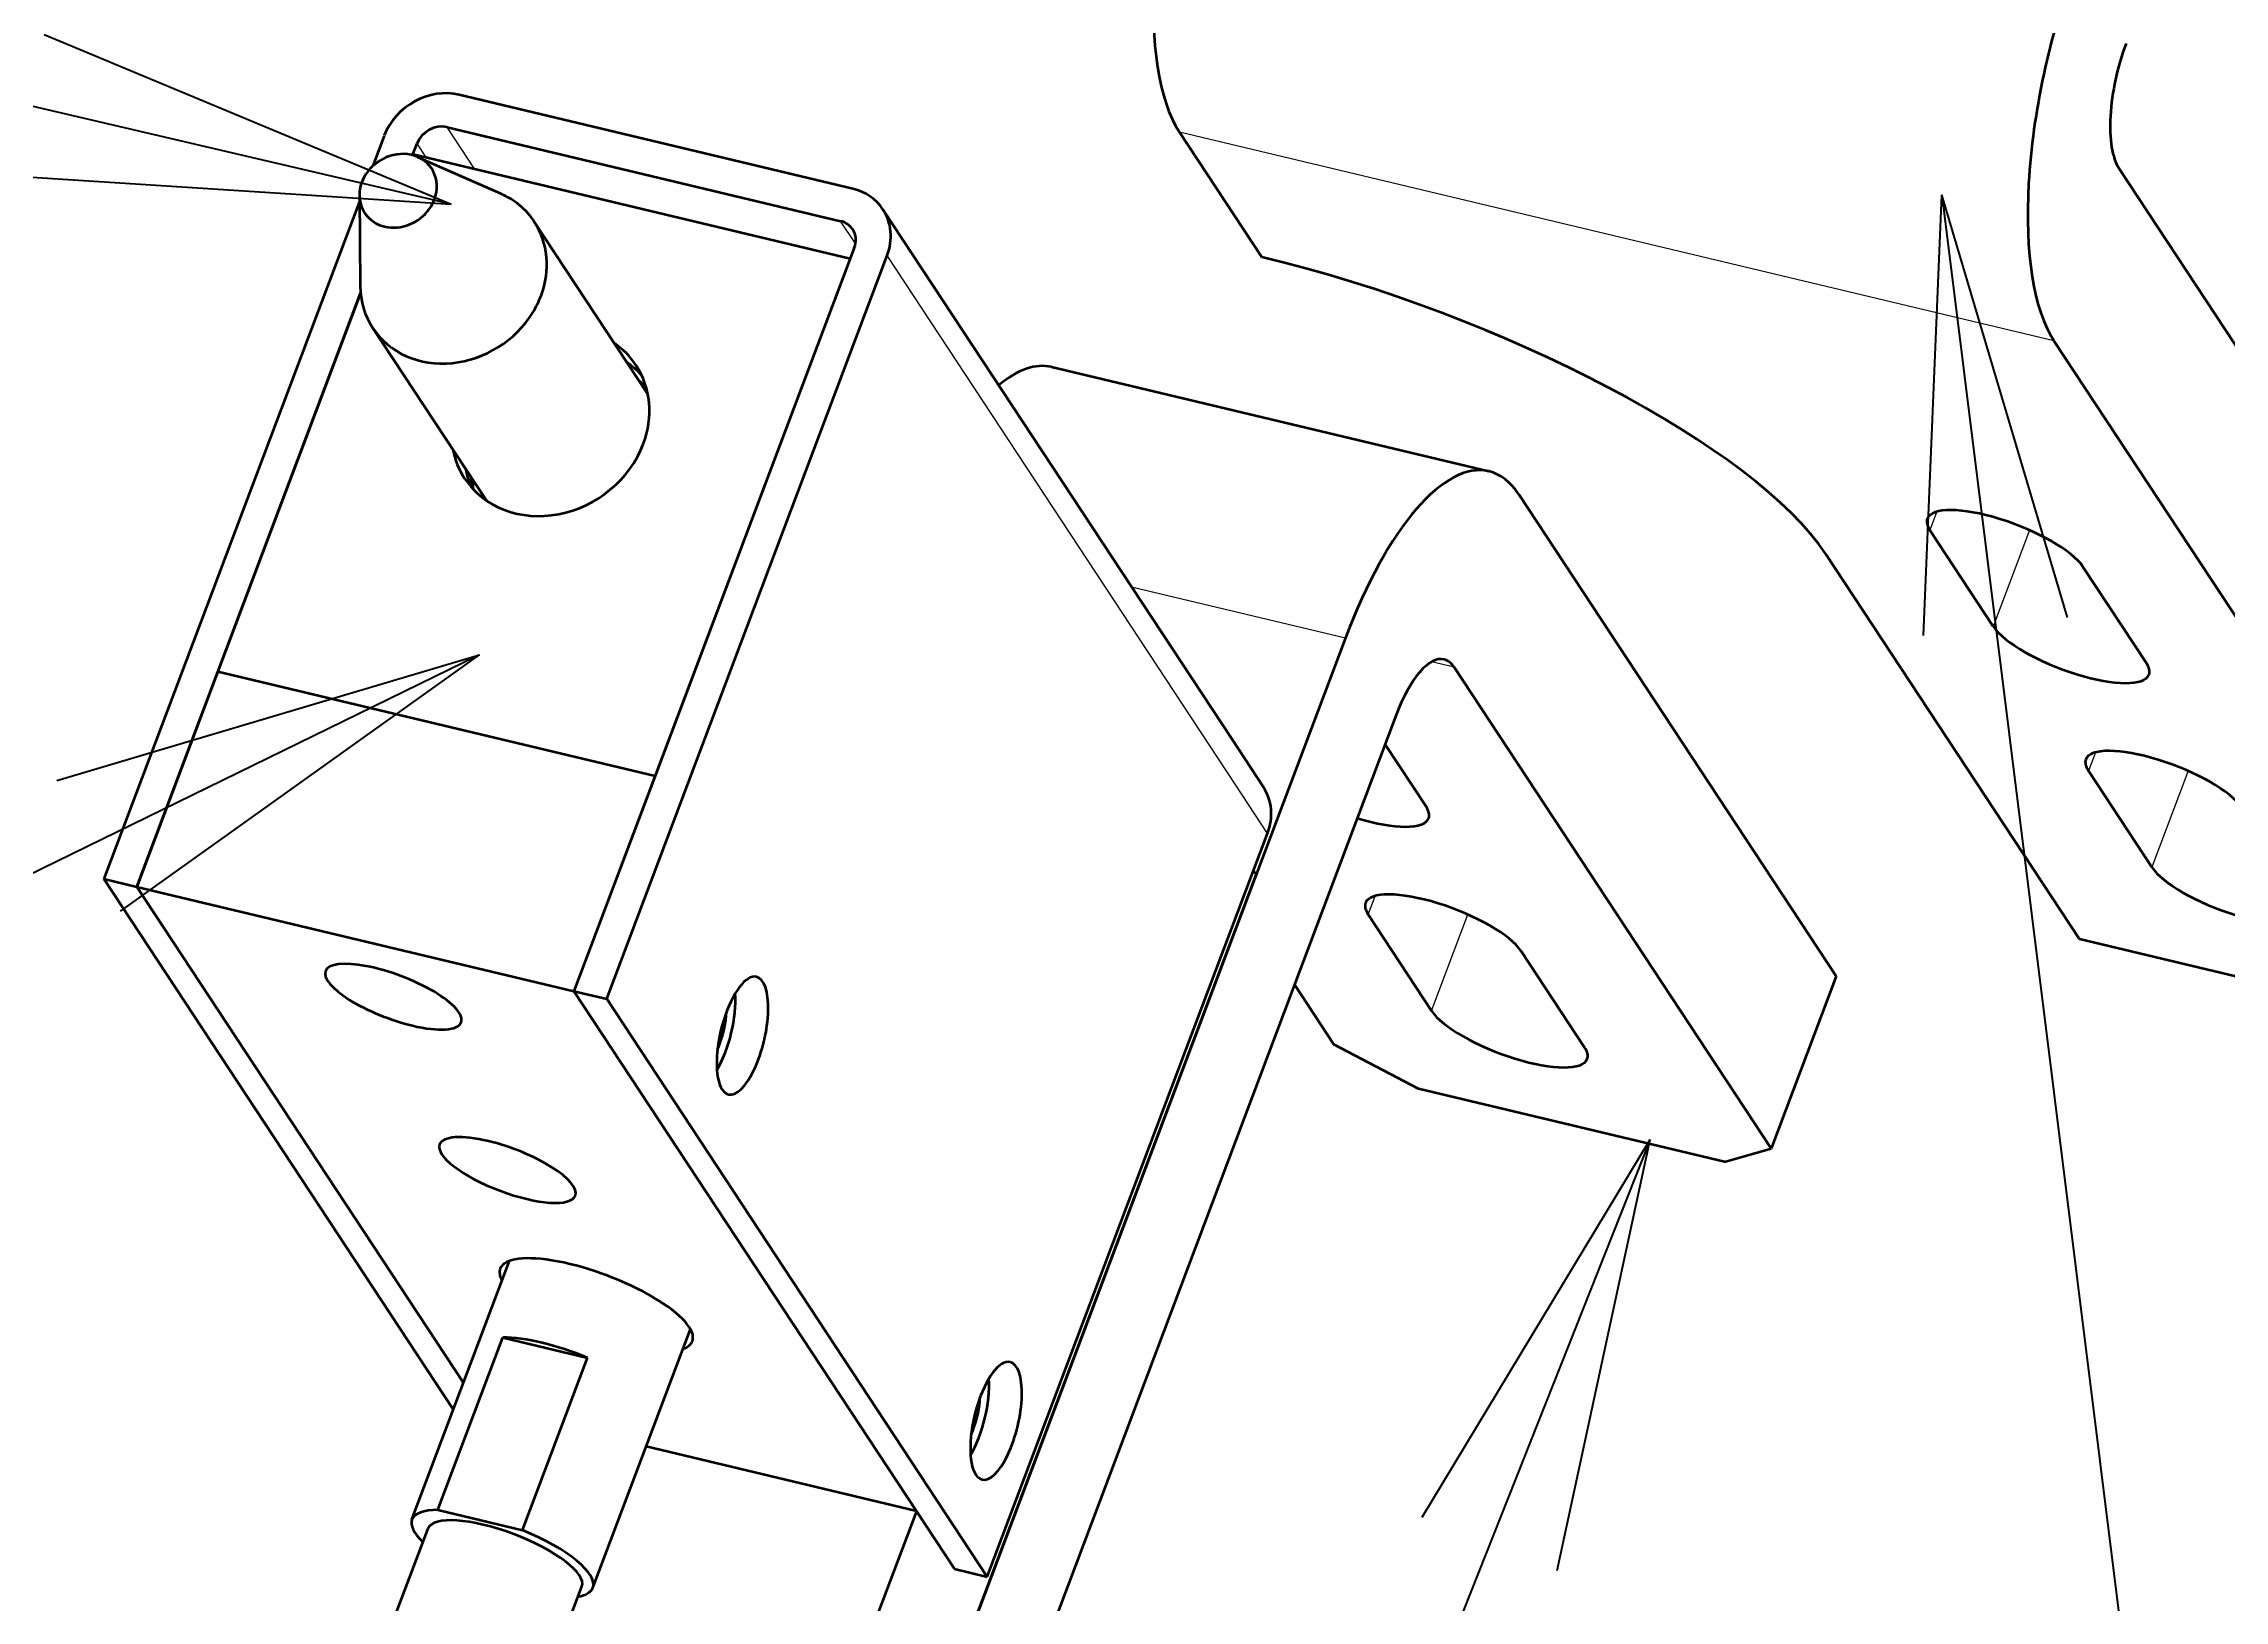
# Model space of a CAD drawing. Header units: millimetres. Extents: x 9439 to 18429, y 1498 to 3280.
# Drawn here: x 10933.8 to 11024.1, y 2228.6 to 2293.1 of the extents above; entities that cross this region are included whole.
import ezdxf

# ---------------------------------------------------------------- set-up
doc = ezdxf.new("R2010")
doc.units = ezdxf.units.MM
doc.layers.add('word_dim', color=253, linetype='Continuous')
doc.styles.get("Standard").update_dxf_attribs({"font": 'romans.shx', "bigfont": 'bigfont.shx'})
doc.dimstyles.new('RS1-6', dxfattribs={"dimscale": 6, "dimtxt": 3.5, "dimasz": 3, "dimexe": 1, "dimexo": 0, "dimgap": 1, "dimtad": 3, "dimdsep": 46, "dimtxsty": 'Standard', "dimblk1": 'OPEN', "dimblk2": 'OPEN', "dimsah": 1, "dimcen": 0, "dimclrd": 256, "dimclre": 256, "dimclrt": 3, "dimadec": 0, "dimazin": 0, "dimtfac": 1, "dimtmove": 0, "dimatfit": 3, "dimldrblk": 'OPEN', "dimfxl": 0, "dimtolj": 1, "dimtzin": 0, "dimarcsym": 0})

# ---------------------------------------------------------------- blocks, each defined once
blk = doc.blocks.new('A$C283119B7')
at = {"color": 7, "lineweight": 35, "ltscale": 0.418448}
blk.add_line((-208.785, 167.044), (-225.066, 170.929), dxfattribs=at)
at = {"color": 7, "lineweight": 35, "ltscale": 0.033513}
blk.add_line((-228.168, 169.24), (-228.641, 167.986), dxfattribs=at)
at = {"color": 7, "lineweight": 35, "ltscale": 0.013005}
blk.add_line((-226.995, 168.43), (-226.811, 168.916), dxfattribs=at)
at = {"color": 7, "lineweight": 13, "ltscale": 0.017252}
blk.add_line((-226.432, 168.34), (-226.811, 168.916), dxfattribs=at)
at = {"color": 7, "lineweight": 35, "ltscale": 0.418451}
blk.add_line((-225.57, 169.592), (-209.289, 165.707), dxfattribs=at)
at = {"color": 7, "lineweight": 13, "ltscale": 0.051762}
blk.add_line((-224.432, 167.863), (-225.57, 169.592), dxfattribs=at)
at = {"color": 7, "lineweight": 13}
for p, q in [((-159.093, 160.758), (-195.272, 169.392)), ((-192.935, 142.363), (-207.364, 164.276))]:
    blk.add_line(p, q, dxfattribs=at)
at = {"color": 7, "lineweight": 35, "ltscale": 0.155034}
blk.add_line((-191.862, 164.213), (-195.272, 169.392), dxfattribs=at)
at = {"color": 7, "lineweight": 35, "ltscale": 0.001095}
blk.add_line((-226.979, 168.471), (-226.995, 168.43), dxfattribs=at)
at = {"color": 7, "lineweight": 35, "ltscale": 0.464944}
blk.add_line((-226.979, 168.471), (-208.889, 164.154), dxfattribs=at)
at = {"color": 7, "lineweight": 35, "ltscale": 0.093755}
for p, q in [((-226.783, 168.355), (-223.351, 166.843)), ((-229.195, 166.767), (-229.162, 163.017))]:
    blk.add_line(p, q, dxfattribs=at)
at = {"color": 7, "lineweight": 35}
for p, q in [((-156.402, 167.89), (-137.251, 138.806)), ((-229.193, 166.523), (-239.768, 138.485)), ((-193.109, 144.278), (-207.538, 166.19)), ((-208.721, 164.6), (-220.322, 133.845)), ((-218.965, 133.521), (-207.364, 164.276)), ((-208.889, 164.154), (-216.959, 142.759)), ((-238.412, 138.161), (-229.147, 162.724)), ((-139.942, 131.674), (-159.093, 160.758)), ((-168.1, 134.457), (-181.217, 154.378)), ((-188.401, 148.461), (-210.257, 90.517)), ((-170.79, 127.326), (-183.907, 147.246)), ((-186.302, 145.274), (-208.158, 87.33)), ((-203.224, 109.616), (-191.624, 140.371)), ((-239.768, 138.485), (-225.309, 116.526)), ((-224.892, 117.63), (-238.412, 138.161)), ((-238.412, 138.161), (-224.892, 117.63)), ((-211.265, 87.843), (-192.099, 138.655)), ((-206.155, 112.33), (-220.322, 133.845)), ((-220.322, 133.845), (-204.581, 109.94)), ((-218.965, 133.521), (-203.224, 109.616)), ((-206.155, 112.33), (-213.889, 91.827))]:
    blk.add_line(p, q, dxfattribs=at)
at = {"color": 7, "lineweight": 35, "ltscale": 0.21361}
blk.add_line((-217.262, 158.544), (-221.961, 165.681), dxfattribs=at)
at = {"color": 7, "lineweight": 13, "ltscale": 0.02798}
blk.add_line((-208.674, 164.772), (-209.289, 165.707), dxfattribs=at)
at = {"color": 7, "lineweight": 35, "ltscale": 0.418107}
blk.add_line((-229.147, 162.724), (-235.049, 147.076), dxfattribs=at)
at = {"color": 7, "lineweight": 35, "ltscale": 0.213633}
blk.add_line((-223.943, 154.144), (-228.643, 161.281), dxfattribs=at)
at = {"color": 7, "lineweight": 35, "ltscale": 0.464945}
for p, q in [((-200.557, 159.67), (-182.467, 155.353)), ((-238.412, 138.161), (-220.322, 133.845)), ((-139.942, 131.674), (-158.031, 135.991))]:
    blk.add_line(p, q, dxfattribs=at)
at = {"color": 7, "lineweight": 13, "ltscale": 0.020517}
for p, q in [((-163.93, 153.683), (-164.22, 152.915)), ((-157.372, 143.723), (-157.661, 142.955)), ((-187.461, 137.012), (-187.171, 137.78))]:
    blk.add_line(p, q, dxfattribs=at)
at = {"color": 7, "lineweight": 35, "ltscale": 0.119257}
for p, q in [((-164.22, 152.915), (-161.597, 148.931)), ((-157.661, 142.955), (-155.038, 138.971)), ((-184.837, 133.028), (-187.461, 137.012))]:
    blk.add_line(p, q, dxfattribs=at)
at = {"color": 7, "lineweight": 13, "ltscale": 0.106448}
for p, q in [((-160.094, 152.915), (-161.597, 148.931)), ((-153.535, 142.955), (-155.038, 138.971)), ((-184.837, 133.028), (-183.335, 137.012))]:
    blk.add_line(p, q, dxfattribs=at)
at = {"color": 7, "lineweight": 35, "ltscale": 0.477028}
blk.add_line((-168.525, 151.928), (-158.031, 135.991), dxfattribs=at)
at = {"color": 7, "lineweight": 35, "ltscale": 0.119259}
for p, q in [((-155.265, 147.42), (-157.889, 151.404)), ((-181.129, 135.502), (-178.506, 131.517))]:
    blk.add_line(p, q, dxfattribs=at)
at = {"color": 7, "lineweight": 13, "ltscale": 0.227575}
blk.add_line((-197.255, 150.574), (-188.401, 148.461), dxfattribs=at)
at = {"color": 7, "lineweight": 35, "ltscale": 0.238188}
blk.add_line((-235.049, 147.076), (-238.412, 138.161), dxfattribs=at)
at = {"color": 7, "lineweight": 35, "ltscale": 0.464947}
blk.add_line((-235.049, 147.076), (-216.959, 142.759), dxfattribs=at)
blk.add_line((-235.049, 147.076), (-216.959, 142.759), dxfattribs=at)
at = {"color": 7, "lineweight": 13, "ltscale": 0.02403}
blk.add_line((-183.907, 147.246), (-184.842, 147.469), dxfattribs=at)
at = {"color": 7, "lineweight": 35, "ltscale": 0.05963}
blk.add_line((-191.797, 142.286), (-193.109, 144.278), dxfattribs=at)
at = {"color": 7, "lineweight": 35, "ltscale": 0.077151}
blk.add_line((-186.762, 144.055), (-185.064, 141.478), dxfattribs=at)
at = {"color": 7, "lineweight": 35, "ltscale": 0.238189}
blk.add_line((-216.959, 142.759), (-220.322, 133.845), dxfattribs=at)
at = {"color": 7, "lineweight": 13, "ltscale": 0.05963}
blk.add_line((-191.624, 140.371), (-192.935, 142.363), dxfattribs=at)
at = {"color": 7, "lineweight": 35, "ltscale": 0.034873}
for p, q in [((-239.768, 138.485), (-238.412, 138.161)), ((-204.581, 109.94), (-203.224, 109.616))]:
    blk.add_line(p, q, dxfattribs=at)
at = {"color": 7, "lineweight": 35, "ltscale": 0.004961}
blk.add_line((-192.208, 138.821), (-192.099, 138.655), dxfattribs=at)
at = {"color": 7, "lineweight": 35, "ltscale": 0.19055}
blk.add_line((-168.1, 134.457), (-170.79, 127.326), dxfattribs=at)
at = {"color": 7, "lineweight": 35, "ltscale": 0.03487}
blk.add_line((-220.322, 133.845), (-218.965, 133.521), dxfattribs=at)
at = {"color": 7, "lineweight": 35, "ltscale": 0.074089}
blk.add_line((-188.88, 131.642), (-190.51, 134.118), dxfattribs=at)
at = {"color": 7, "lineweight": 35, "ltscale": 0.0989}
blk.add_line((-185.38, 129.8), (-188.88, 131.642), dxfattribs=at)
at = {"color": 7, "lineweight": 35, "ltscale": 0.32546}
blk.add_line((-172.717, 126.778), (-185.38, 129.8), dxfattribs=at)
at = {"color": 7, "lineweight": 35, "ltscale": 0.050072}
blk.add_line((-172.717, 126.778), (-170.79, 127.326), dxfattribs=at)
at = {"color": 7, "lineweight": 35, "ltscale": 0.286013}
blk.add_line((-227.024, 111.979), (-222.986, 122.683), dxfattribs=at)
at = {"color": 7, "lineweight": 35, "ltscale": 0.190552}
blk.add_line((-225.951, 112.38), (-223.261, 119.511), dxfattribs=at)
at = {"color": 7, "lineweight": 35, "ltscale": 0.090035}
blk.add_line((-223.261, 119.511), (-219.758, 118.675), dxfattribs=at)
at = {"color": 7, "lineweight": 35, "ltscale": 0.286015}
blk.add_line((-219.539, 109.155), (-215.501, 119.86), dxfattribs=at)
at = {"color": 7, "lineweight": 35, "ltscale": 0.190551}
blk.add_line((-222.448, 111.544), (-219.758, 118.675), dxfattribs=at)
at = {"color": 7, "lineweight": 35, "ltscale": 0.28734}
blk.add_line((-206.155, 112.33), (-217.335, 114.998), dxfattribs=at)
at = {"color": 7, "lineweight": 35, "ltscale": 0.090038}
blk.add_line((-225.951, 112.38), (-222.448, 111.544), dxfattribs=at)
at = {"color": 7, "lineweight": 35, "ltscale": 0.095275}
blk.add_line((-227.703, 108.042), (-226.358, 111.608), dxfattribs=at)
at = {"color": 7, "lineweight": 35, "ltscale": 0.095276}
blk.add_line((-221.34, 105.642), (-219.995, 109.208), dxfattribs=at)
at = {"color": 7, "lineweight": 35}
blk.add_arc((-219.44, 156.184), 3.423, 52.39743, 57.8107, dxfattribs=at)
at = {"color": 7, "lineweight": 13}
blk.add_arc((-220.653, 155.097), 3.948, 179.35007, 185.08507, dxfattribs=at)
at = {"color": 7, "lineweight": 35}
for centre, major_axis, ratio, start_param, end_param in [((-191.237, 180.089), (2.785, 11.672), 0.367832, 1.238052, 2.808848), ((-155.058, 171.456), (-2.785, -11.672), 0.367832, 4.379644, 5.950441), ((-155.058, 171.456), (-0.928, -3.891), 0.367832, 4.379644, 5.950441), ((-225.907, 168.701), (2.088, 1.375), 0.878887, 0.690249, 2.261045), ((-225.907, 168.701), (0.835, 0.55), 0.878887, 0.690249, 2.261045), ((-227.593, 166.96), (-1.387, -0.913), 0.878887, 4.412497, 5.766855), ((-227.593, 166.96), (-1.387, -0.913), 0.878887, 3.657931, 4.412497), ((-227.593, 166.96), (-1.387, -0.913), 0.878887, 2.061586, 3.657931), ((-209.626, 164.815), (2.088, 1.375), 0.878887, 0.000045, 0.690249), ((-227.593, 166.96), (-1.387, -0.913), 0.878887, 5.766855, 8.344772), ((-225.302, 163.481), (3.341, 2.2), 0.878887, 0.000011, 0.516339), ((-209.626, 164.815), (2.088, 1.375), 0.878887, 5.402638, 6.28323), ((-225.302, 163.481), (3.341, 2.2), 0.878887, 5.402638, 6.283197), ((-209.626, 164.815), (0.835, 0.55), 0.878887, 0.000045, 0.690249), ((-209.626, 164.815), (0.835, 0.55), 0.878887, 5.402638, 6.28323), ((-186.615, 156.244), (-18.713, 7.058), 0.303739, 3.537962, 5.108758), ((-225.302, 163.481), (3.341, 2.2), 0.878887, 2.625262, 3.141604), ((-225.302, 163.481), (-3.341, -2.2), 0.878887, 2.061586, 2.261045), ((-225.302, 163.481), (3.341, 2.2), 0.878887, 3.141604, 5.203179), ((-221.297, 157.398), (-3.55, -2.337), 0.878887, 3.141604, 3.486009), ((-220.772, 156.601), (-3.55, -2.337), 0.878887, 3.269541, 3.486009), ((-221.297, 157.398), (-3.55, -2.337), 0.878887, 2.261045, 3.141604), ((-203.342, 147.997), (-2.785, -11.672), 0.367832, 3.141629, 3.600571), ((-221.297, 157.398), (3.55, 2.337), 0.878887, 2.796924, 3.141604), ((-221.297, 157.398), (3.55, 2.337), 0.878887, 3.141604, 5.402638), ((-220.772, 156.601), (3.55, 2.337), 0.878887, 2.796924, 3.013664), ((-185.252, 143.68), (-2.785, -11.672), 0.367832, 3.141629, 4.379644), ((-185.252, 143.68), (-2.785, -11.672), 0.367832, 2.808848, 3.141629), ((-220.113, 155.601), (3.814, 2.512), 0.878887, 2.638209, 2.73763), ((-161.054, 152.16), (-3.275, 1.235), 0.303739, 0.00003, 0.396369), ((-161.054, 152.16), (-3.275, 1.235), 0.303739, 3.537962, 6.283216), ((-158.431, 148.175), (-3.275, 1.235), 0.303739, 0.396369, 3.141623), ((-185.252, 143.68), (-0.928, -3.891), 0.367832, 3.141629, 4.379644), ((-185.252, 143.68), (-0.928, -3.891), 0.367832, 2.808848, 3.141629), ((-158.431, 148.175), (-3.275, 1.235), 0.303739, 3.141623, 3.537962), ((-154.496, 142.199), (-3.275, 1.235), 0.303739, 3.537962, 6.283216), ((-154.496, 142.199), (-3.275, 1.235), 0.303739, 0.00003, 0.396369), ((-193.885, 140.911), (2.088, 1.375), 0.878887, 5.402638, 6.28323), ((-188.23, 142.233), (-3.275, 1.235), 0.303739, 1.781475, 3.141623), ((-188.23, 142.233), (-3.275, 1.235), 0.303739, 3.141623, 3.537962), ((-151.872, 138.215), (-3.275, 1.235), 0.303739, 0.396369, 3.141623), ((-184.295, 136.257), (-3.275, 1.235), 0.303739, 0.00003, 0.396369), ((-184.295, 136.257), (-3.275, 1.235), 0.303739, 3.537962, 6.283216), ((-227.793, 133.613), (2.807, -1.059), 0.303739, 3.141573, 5.108758), ((-227.793, 133.613), (2.807, -1.059), 0.303739, 6.283165, 9.424758), ((-213.349, 132.002), (0.58, 2.432), 0.367832, 0.000013, 2.808848), ((-214.705, 132.326), (0.58, 2.432), 0.367832, 4.002286, 5.422532), ((-213.349, 132.002), (0.58, 2.432), 0.367832, 3.141606, 6.283199), ((-214.705, 132.326), (0.376, 1.577), 0.367832, 4.379644, 5.21864), ((-181.672, 132.273), (-3.275, 1.235), 0.303739, 0.396369, 3.141623), ((-227.793, 133.613), (2.807, -1.059), 0.303739, 5.108758, 6.283165), ((-214.705, 132.326), (0.376, 1.577), 0.367832, 4.206617, 4.379644), ((-181.672, 132.273), (-3.275, 1.235), 0.303739, 3.141623, 3.537962), ((-213.349, 132.002), (0.58, 2.432), 0.367832, 2.808848, 3.141606), ((-223.07, 126.441), (2.807, -1.059), 0.303739, 3.141573, 6.283165), ((-223.07, 126.441), (2.807, -1.059), 0.303739, 1.967165, 3.141573), ((-223.07, 126.441), (2.807, -1.059), 0.303739, 6.283165, 8.250351), ((-219.398, 120.863), (3.977, -1.5), 0.303739, 6.283165, 9.424758), ((-219.398, 120.863), (3.977, -1.5), 0.303739, 3.141573, 3.485912), ((-220.591, 117.699), (3.743, -1.412), 0.303739, 1.461805, 2.472526), ((-219.398, 120.863), (3.977, -1.5), 0.303739, 5.938825, 6.283165), ((-202.855, 116.065), (-0.58, -2.432), 0.367832, 3.141606, 5.950441), ((-202.855, 116.065), (-0.58, -2.432), 0.367832, 0.000013, 3.141606), ((-204.212, 116.389), (0.58, 2.432), 0.367832, 4.002286, 5.422532), ((-204.212, 116.389), (0.376, 1.577), 0.367832, 4.379644, 5.21864), ((-204.212, 116.389), (0.376, 1.577), 0.367832, 4.206617, 4.379644), ((-202.855, 116.065), (-0.58, -2.432), 0.367832, 5.950441, 6.283199), ((-223.281, 110.567), (3.743, -1.412), 0.303739, 3.141573, 3.765889), ((-223.281, 110.567), (3.743, -1.412), 0.303739, 2.472526, 3.141573), ((-223.176, 110.408), (-3.181, 1.2), 0.303739, 3.141573, 6.283165), ((-223.281, 110.567), (3.743, -1.412), 0.303739, 6.283165, 7.74499), ((-223.281, 110.567), (3.743, -1.412), 0.303739, 5.806704, 6.283165)]:
    blk.add_ellipse(centre, major_axis=major_axis, ratio=ratio, start_param=start_param, end_param=end_param, dxfattribs=at)
at = {"color": 7, "lineweight": 13}
for start_param, end_param in [(3.473884, 3.517329), (5.907444, 5.950924)]:
    blk.add_ellipse((-220.019, 155.457), major_axis=(-3.591, -2.365), ratio=0.878887, start_param=start_param, end_param=end_param, dxfattribs=at)
blk = doc.blocks.new('aa1')
for p, q in [((-0.4, 0.0667), (0, 0)), ((0, 0), (-1, 0)), ((-0.4, -0.0667), (0, 0))]:
    blk.add_line(p, q)
blk = doc.blocks.new('aa2')
blk.add_circle((0, 0), 1)
blk = doc.blocks.new('*D276')
at = {"layer": 'DEFPOINTS', "color": 0, "linetype": 'Continuous', "ltscale": 2}
for p in [(10684.219, 2348.797), (10684.219, 2348.797), (10950.693, 2286.41)]:
    blk.add_point(p, dxfattribs=at)
at = {"layer": 'word_dim', "linetype": 'Continuous', "lineweight": -2, "ltscale": 2}
blk.add_line((10906.877, 2296.668), (10728.034, 2338.539), dxfattribs=at)
at = {"layer": 'word_dim', "linetype": 'Continuous', "lineweight": -2, "ltscale": 2, "xscale": 45, "yscale": 45, "zscale": 45}
for name, p, rotation in [('aa2', (10684.219, 2348.797), 166.8232565794167), ('aa1', (10950.693, 2286.41), 346.8232565794167)]:
    blk.add_blockref(name, p, dxfattribs=dict(at, rotation=rotation))
at = {"layer": 'word_dim', "color": 3, "linetype": 'Continuous', "ltscale": 2, "insert": (10817.456, 2317.604), "char_height": 0.000006, "attachment_point": 5, "rotation": 346.82326}
blk.add_mtext('\\A1;273.68', dxfattribs=at)
blk = doc.blocks.new('_Open')
at = {"color": 0, "lineweight": -2}
for p, q in [((-1, 0.1667), (0, 0)), ((-1, -0.1667), (0, 0)), ((0, 0), (-1, 0))]:
    blk.add_line(p, q, dxfattribs=at)
blk = doc.blocks.new('*D278')
at = {"layer": 'DEFPOINTS', "color": 0, "linetype": 'Continuous', "ltscale": 2}
for p in [(10951.863, 2267.766), (10664.01, 2127.112), (10664.01, 2127.112)]:
    blk.add_point(p, dxfattribs=at)
at = {"layer": 'word_dim', "linetype": 'Continuous', "lineweight": -2, "ltscale": 2}
blk.add_line((10911.432, 2248.01), (10704.441, 2146.868), dxfattribs=at)
at = {"layer": 'word_dim', "linetype": 'Continuous', "lineweight": -2, "ltscale": 2, "xscale": 45, "yscale": 45, "zscale": 45}
for name, p, rotation in [('aa1', (10951.863, 2267.766), 26.04158442108498), ('aa2', (10664.01, 2127.112), 206.041584421085)]:
    blk.add_blockref(name, p, dxfattribs=dict(at, rotation=rotation))
at = {"layer": 'word_dim', "color": 3, "linetype": 'Continuous', "ltscale": 2, "insert": (10807.936, 2197.439), "char_height": 0.000006, "attachment_point": 5, "rotation": 26.04158}
blk.add_mtext('\\A1;320.38', dxfattribs=at)
blk = doc.blocks.new('*D280')
at = {"layer": 'DEFPOINTS', "color": 0, "linetype": 'Continuous', "ltscale": 2}
for p in [(11000.297, 2247.712), (10891.715, 1974.146), (10891.715, 1974.146)]:
    blk.add_point(p, dxfattribs=at)
at = {"layer": 'word_dim', "linetype": 'Continuous', "lineweight": -2, "ltscale": 2}
blk.add_line((10983.696, 2205.887), (10908.317, 2015.972), dxfattribs=at)
at = {"layer": 'word_dim', "linetype": 'Continuous', "lineweight": -2, "ltscale": 2, "xscale": 45, "yscale": 45, "zscale": 45}
for name, p, rotation in [('aa1', (11000.297, 2247.712), 68.35132344176327), ('aa2', (10891.715, 1974.146), 248.3513234417633)]:
    blk.add_blockref(name, p, dxfattribs=dict(at, rotation=rotation))
at = {"layer": 'word_dim', "color": 3, "linetype": 'Continuous', "ltscale": 2, "insert": (10946.006, 2110.929), "char_height": 0.000006, "attachment_point": 5, "rotation": 68.35132}
blk.add_mtext('\\A1;294.33', dxfattribs=at)
blk = doc.blocks.new('*D288')
at = {"layer": 'DEFPOINTS', "color": 0, "linetype": 'Continuous', "ltscale": 2}
for p in [(11012.361, 2286.796), (11056.064, 1936.464), (11056.064, 1936.464)]:
    blk.add_point(p, dxfattribs=at)
at = {"layer": 'word_dim', "linetype": 'Continuous', "lineweight": -2, "ltscale": 2}
blk.add_line((11017.931, 2242.143), (11050.493, 1981.118), dxfattribs=at)
at = {"layer": 'word_dim', "linetype": 'Continuous', "lineweight": -2, "ltscale": 2, "xscale": 45, "yscale": 45, "zscale": 45}
for name, p, rotation in [('aa1', (11012.361, 2286.796), 97.11072237410538), ('aa2', (11056.064, 1936.464), 277.1107223741054)]:
    blk.add_blockref(name, p, dxfattribs=dict(at, rotation=rotation))
at = {"layer": 'word_dim', "color": 3, "linetype": 'Continuous', "ltscale": 2, "insert": (11034.212, 2111.63), "char_height": 0.000006, "attachment_point": 5, "rotation": 277.11072}
blk.add_mtext('\\A1;353.05', dxfattribs=at)

msp = doc.modelspace()

# ---------------------------------------------------------------- block references
at = {"layer": 'word_dim', "linetype": 'Continuous', "ltscale": 2}
msp.add_blockref('A$C283119B7', (11176.09, 2120.008), dxfattribs=at)

# ---------------------------------------------------------------- dimensions: what is measured, and where the dimension line sits
at = {"layer": 'word_dim', "color": 3, "linetype": 'Continuous', "ltscale": 2}
for p1, p2, picture, middle in [((10950.693, 2286.41), (10684.219, 2348.797), '*D276', (10817.456, 2317.604)), ((11012.361, 2286.796), (11056.064, 1936.464), '*D288', (11034.212, 2111.63)), ((10951.863, 2267.766), (10664.01, 2127.112), '*D278', (10807.936, 2197.439)), ((11000.297, 2247.712), (10891.715, 1974.146), '*D280', (10946.006, 2110.929))]:
    dim = msp.add_aligned_dim(p1=p1, p2=p2, distance=0, dimstyle='RS1-6', override={"dimtxt": 1e-06, "dimasz": 7.5, "dimgap": 0, "dimblk1": 'aa1', "dimblk2": 'aa2', "dimse1": 1, "dimse2": 1}, dxfattribs=at)
    dim.commit()
    dim.dimension.update_dxf_attribs({"geometry": picture, "text_midpoint": middle})

doc.saveas('drawing.dxf')
